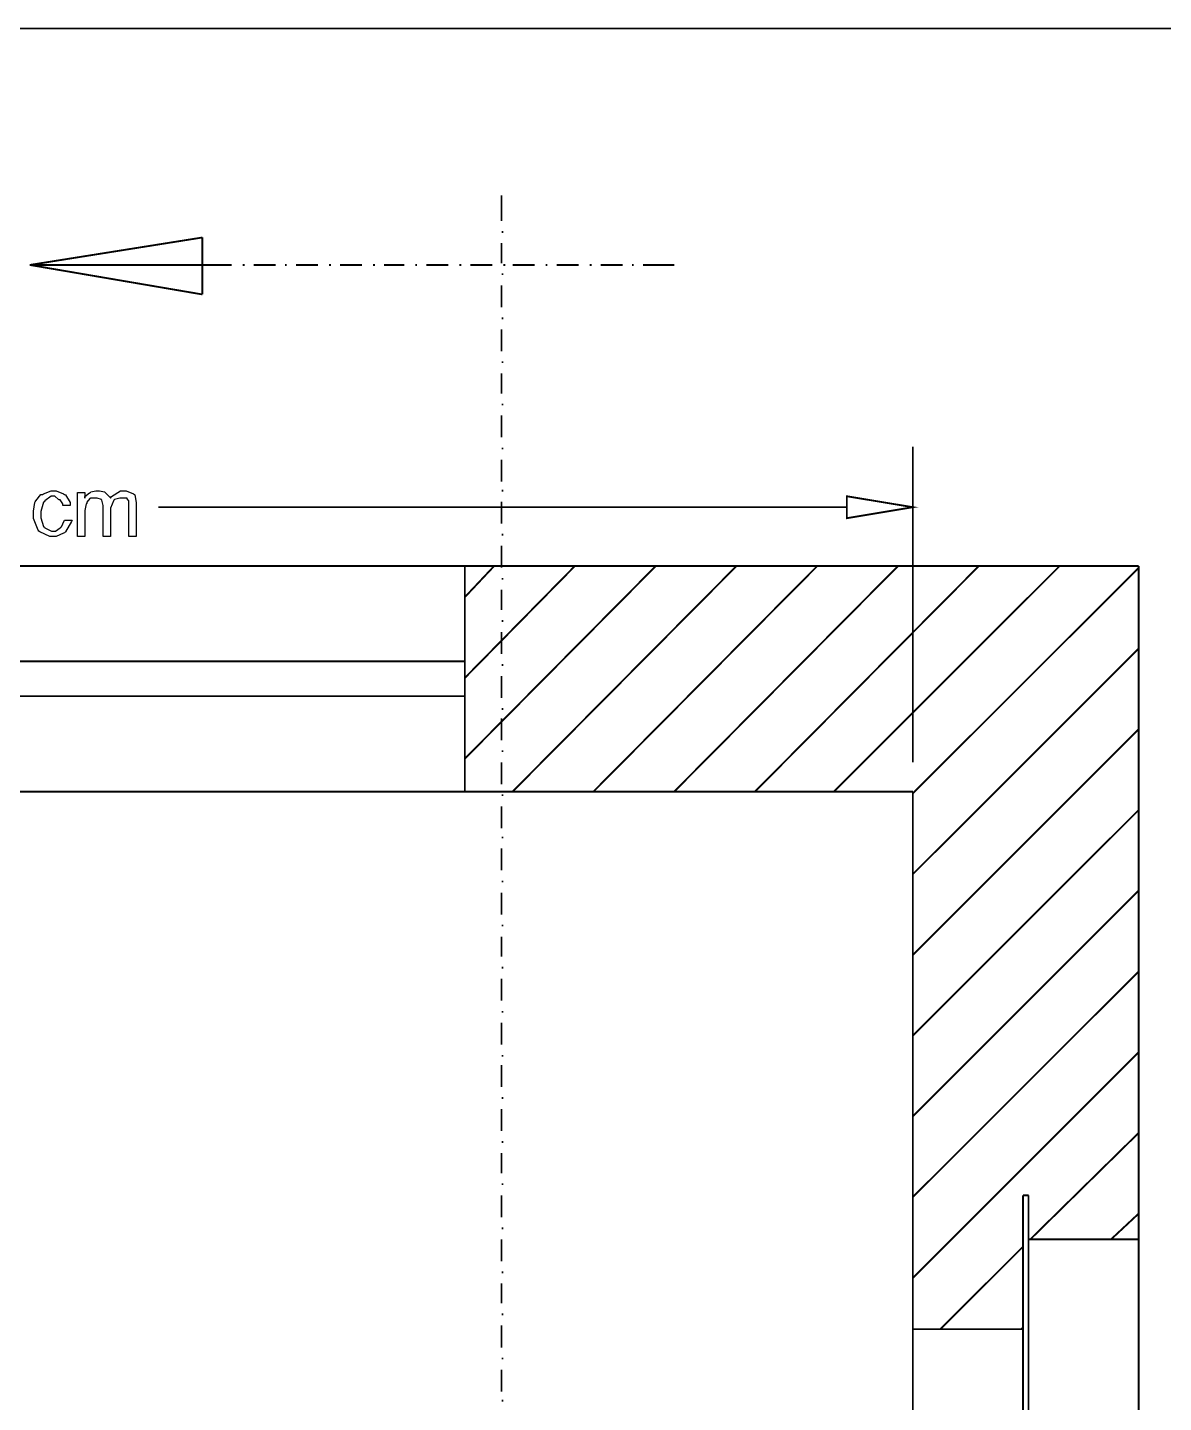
# Model space of a CAD drawing. Header units: metres. Extents: x 3290 to 4536, y 1562 to 1983.
# Drawn here: x 4161.78 to 4178.08, y 1723.79 to 1743.52 of the extents above; entities that cross this region are included whole.
import ezdxf

# ---------------------------------------------------------------- set-up
doc = ezdxf.new("R2010")
doc.units = ezdxf.units.M
for name, color, linetype in [('C00-00-00-BLACK', 7, 'Continuous'), ('C00-00-FF', 5, 'Continuous'), ('C00-7E-FF', 150, 'Continuous'), ('CFF-7E-00', 30, 'Continuous')]:
    doc.layers.add(name, color=color, linetype=linetype)

msp = doc.modelspace()

# ---------------------------------------------------------------- linework, layer by layer
at = {"layer": 'C00-00-00-BLACK', "const_width": 0.0263}
for points in [[(4113.897, 1743.505), (4185.415, 1743.505)], [(4168.582, 1740.742), (4168.582, 1741.11)], [(4164.289, 1740.505), (4161.813, 1740.111)], [(4164.289, 1740.505), (4161.813, 1740.111)], [(4164.289, 1740.111), (4164.289, 1740.505)], [(4164.289, 1740.505), (4164.289, 1739.688)], [(4168.582, 1740.584), (4168.609, 1740.584)], [(4168.582, 1740.136), (4168.582, 1740.426)], [(4162.102, 1740.111), (4161.813, 1740.111)], [(4161.813, 1740.111), (4164.289, 1739.688)], [(4161.813, 1740.111), (4164.289, 1739.688)], [(4164.289, 1740.111), (4161.813, 1740.111)], [(4161.813, 1740.111), (4164.289, 1740.111)], [(4162.234, 1740.111), (4162.26, 1740.111)], [(4162.338, 1740.111), (4162.365, 1740.111)], [(4162.709, 1740.111), (4162.471, 1740.111)], [(4162.84, 1740.111), (4162.867, 1740.111)], [(4162.972, 1740.111), (4162.997, 1740.111)], [(4163.314, 1740.111), (4163.076, 1740.111)], [(4163.447, 1740.111), (4163.473, 1740.111)], [(4163.578, 1740.111), (4163.605, 1740.111)], [(4163.946, 1740.111), (4163.683, 1740.111)], [(4164.051, 1740.111), (4164.078, 1740.111)], [(4164.289, 1739.688), (4164.289, 1740.111)], [(4164.289, 1740.111), (4164.71, 1740.111)], [(4164.868, 1740.111), (4164.894, 1740.111)], [(4165.026, 1740.111), (4165.343, 1740.111)], [(4165.475, 1740.111), (4165.501, 1740.111)], [(4165.632, 1740.111), (4165.948, 1740.111)], [(4166.105, 1740.111), (4166.134, 1740.111)], [(4166.264, 1740.111), (4166.581, 1740.111)], [(4166.738, 1740.111), (4166.764, 1740.111)], [(4166.896, 1740.111), (4167.186, 1740.111)], [(4167.345, 1740.111), (4167.371, 1740.111)], [(4167.502, 1740.111), (4167.818, 1740.111)], [(4167.977, 1740.111), (4168.004, 1740.111)], [(4168.135, 1740.111), (4168.451, 1740.111)], [(4168.609, 1740.111), (4168.635, 1740.111)], [(4168.74, 1740.111), (4169.057, 1740.111)], [(4169.215, 1740.111), (4169.241, 1740.111)], [(4169.373, 1740.111), (4169.688, 1740.111)], [(4169.848, 1740.111), (4169.874, 1740.111)], [(4170.005, 1740.111), (4170.321, 1740.111)], [(4170.452, 1740.111), (4170.479, 1740.111)], [(4170.612, 1740.111), (4171.059, 1740.111)], [(4168.582, 1739.979), (4168.609, 1739.979)], [(4168.582, 1739.504), (4168.582, 1739.82)], [(4168.582, 1739.346), (4168.609, 1739.346)], [(4168.582, 1738.873), (4168.582, 1739.188)], [(4168.582, 1738.716), (4168.609, 1738.716)], [(4168.582, 1738.266), (4168.582, 1738.556)], [(4168.582, 1738.109), (4168.609, 1738.109)], [(4168.582, 1737.636), (4168.582, 1737.951)], [(4168.582, 1737.478), (4168.609, 1737.478)], [(4168.582, 1737.003), (4168.582, 1737.319)], [(4168.582, 1736.871), (4168.609, 1736.871)], [(4168.582, 1736.398), (4168.582, 1736.713)], [(4168.582, 1736.24), (4168.609, 1736.24)], [(4168.582, 1735.766), (4168.582, 1736.081)], [(4121.616, 1735.792), (4177.723, 1735.792)], [(4168.056, 1735.345), (4168.477, 1735.792)], [(4168.056, 1734.186), (4169.635, 1735.792)], [(4168.056, 1733.027), (4170.796, 1735.792)], [(4168.056, 1732.554), (4168.056, 1735.792)], [(4168.74, 1732.554), (4171.954, 1735.792)], [(4169.9, 1732.554), (4173.113, 1735.792)], [(4171.059, 1732.554), (4174.272, 1735.792)], [(4172.218, 1732.554), (4175.431, 1735.792)], [(4173.351, 1732.554), (4176.59, 1735.792)], [(4174.483, 1732.528), (4177.723, 1735.766)], [(4177.723, 1722.865), (4177.723, 1735.792)], [(4168.582, 1735.608), (4168.609, 1735.608)], [(4168.582, 1735.161), (4168.582, 1735.45)], [(4168.582, 1735.003), (4168.609, 1735.003)], [(4168.582, 1734.528), (4168.582, 1734.844)], [(4174.483, 1731.369), (4177.723, 1734.607)], [(4155.147, 1734.422), (4168.056, 1734.422)], [(4168.582, 1734.371), (4168.609, 1734.371)], [(4168.582, 1733.897), (4168.582, 1734.213)], [(4155.147, 1733.923), (4168.056, 1733.923)], [(4168.582, 1733.74), (4168.609, 1733.74)], [(4168.582, 1733.291), (4168.582, 1733.606)], [(4174.483, 1730.211), (4177.723, 1733.448)], [(4168.582, 1733.133), (4168.609, 1733.133)], [(4168.582, 1732.66), (4168.582, 1732.975)], [(4148.695, 1732.554), (4174.483, 1732.554)], [(4174.483, 1722.734), (4174.483, 1732.554)], [(4168.582, 1732.502), (4168.609, 1732.502)], [(4168.582, 1732.027), (4168.582, 1732.343)], [(4174.483, 1729.053), (4177.723, 1732.29)], [(4168.582, 1731.896), (4168.609, 1731.896)], [(4168.582, 1731.423), (4168.582, 1731.738)], [(4168.582, 1731.265), (4168.609, 1731.265)], [(4168.582, 1730.789), (4168.582, 1731.105)], [(4174.483, 1727.894), (4177.723, 1731.133)], [(4168.582, 1730.632), (4168.609, 1730.632)], [(4168.582, 1730.185), (4168.582, 1730.474)], [(4168.582, 1730.027), (4168.609, 1730.027)], [(4168.582, 1729.553), (4168.582, 1729.868)], [(4174.483, 1726.735), (4177.723, 1729.974)], [(4168.582, 1729.394), (4168.609, 1729.394)], [(4168.582, 1728.921), (4168.582, 1729.237)], [(4174.483, 1725.576), (4177.723, 1728.815)], [(4168.582, 1728.763), (4168.609, 1728.763)], [(4168.582, 1728.315), (4168.582, 1728.632)], [(4168.582, 1728.157), (4168.609, 1728.157)], [(4168.582, 1727.684), (4168.582, 1727.999)], [(4176.169, 1726.13), (4177.723, 1727.657)], [(4168.582, 1727.525), (4168.609, 1727.525)], [(4168.582, 1727.077), (4168.582, 1727.368)], [(4168.582, 1726.92), (4168.609, 1726.92)], [(4168.582, 1726.447), (4168.582, 1726.761)], [(4176.143, 1726.761), (4176.064, 1726.761)], [(4176.064, 1726.761), (4176.064, 1704.884)], [(4176.143, 1726.761), (4176.143, 1704.884)], [(4177.328, 1726.13), (4177.723, 1726.499)], [(4168.582, 1726.288), (4168.609, 1726.288)], [(4168.582, 1725.814), (4168.582, 1726.13)], [(4177.723, 1726.13), (4176.143, 1726.13)], [(4174.878, 1724.84), (4176.064, 1726.024)], [(4168.582, 1725.655), (4168.609, 1725.655)], [(4168.582, 1725.209), (4168.582, 1725.498)], [(4168.582, 1725.052), (4168.609, 1725.052)], [(4168.582, 1724.576), (4168.582, 1724.893)], [(4176.038, 1724.84), (4176.064, 1724.867)], [(4174.483, 1724.84), (4176.064, 1724.84)], [(4168.582, 1724.419), (4168.609, 1724.419)], [(4168.582, 1723.945), (4168.582, 1724.26)], [(4168.582, 1723.814), (4168.609, 1723.814)]]:
    msp.add_lwpolyline(points, dxfattribs=at)
at = {"layer": 'C00-00-FF', "const_width": 0.0263}
msp.add_lwpolyline([(4174.483, 1732.975), (4174.483, 1737.504)], dxfattribs=at)
at = {"layer": 'C00-7E-FF', "const_width": 0.0263}
for points in [[(4174.483, 1733.291), (4174.483, 1736.95)], [(4173.535, 1736.635), (4163.657, 1736.635)]]:
    msp.add_lwpolyline(points, dxfattribs=at)
msp.add_lwpolyline([(4173.535, 1736.792), (4173.535, 1736.477), (4174.483, 1736.635), (4173.535, 1736.792)], close=True, dxfattribs=at)
at = {"layer": 'C00-7E-FF'}
msp.add_lwpolyline([(4173.535, 1736.792), (4173.535, 1736.477), (4174.483, 1736.635), (4173.535, 1736.792)], close=True, dxfattribs=at)
at = {"layer": 'CFF-7E-00'}
for points in [[(4162.313, 1736.451), (4162.419, 1736.451), (4162.411, 1736.431), (4162.326, 1736.281), (4162.313, 1736.267), (4162.299, 1736.261), (4162.191, 1736.214), (4162.155, 1736.214), (4162.102, 1736.214), (4161.958, 1736.28), (4161.945, 1736.292), (4161.931, 1736.307), (4161.865, 1736.474), (4161.865, 1736.53), (4161.865, 1736.576), (4161.885, 1736.701), (4161.892, 1736.713), (4161.898, 1736.728), (4161.973, 1736.819), (4161.997, 1736.819), (4162.01, 1736.826), (4162.118, 1736.871), (4162.155, 1736.871), (4162.194, 1736.871), (4162.299, 1736.826), (4162.313, 1736.819), (4162.326, 1736.813), (4162.392, 1736.7), (4162.392, 1736.661), (4162.286, 1736.661), (4162.286, 1736.681), (4162.247, 1736.74), (4162.234, 1736.74), (4162.227, 1736.747), (4162.173, 1736.792), (4162.155, 1736.792), (4162.121, 1736.792), (4162.03, 1736.728), (4162.024, 1736.713), (4162.01, 1736.708), (4161.971, 1736.574), (4161.971, 1736.53), (4161.971, 1736.484), (4162.01, 1736.359), (4162.024, 1736.346), (4162.03, 1736.34), (4162.123, 1736.292), (4162.155, 1736.292), (4162.181, 1736.292), (4162.247, 1736.34), (4162.26, 1736.346), (4162.266, 1736.353), (4162.306, 1736.438), (4162.313, 1736.451)], [(4162.497, 1736.214), (4162.497, 1736.846), (4162.604, 1736.846), (4162.604, 1736.766), (4162.604, 1736.787), (4162.669, 1736.84), (4162.683, 1736.846), (4162.689, 1736.853), (4162.763, 1736.871), (4162.788, 1736.871), (4162.814, 1736.871), (4162.886, 1736.853), (4162.893, 1736.846), (4162.899, 1736.84), (4162.965, 1736.773), (4162.972, 1736.766), (4162.985, 1736.787), (4163.114, 1736.871), (4163.156, 1736.871), (4163.196, 1736.871), (4163.3, 1736.826), (4163.314, 1736.819), (4163.32, 1736.813), (4163.34, 1736.7), (4163.34, 1736.661), (4163.34, 1736.214), (4163.235, 1736.214), (4163.235, 1736.635), (4163.235, 1736.655), (4163.235, 1736.699), (4163.235, 1736.713), (4163.235, 1736.728), (4163.208, 1736.756), (4163.208, 1736.766), (4163.189, 1736.766), (4163.144, 1736.766), (4163.13, 1736.766), (4163.103, 1736.766), (4163.03, 1736.747), (4163.024, 1736.74), (4163.017, 1736.735), (4162.972, 1736.62), (4162.972, 1736.582), (4162.972, 1736.214), (4162.867, 1736.214), (4162.867, 1736.635), (4162.867, 1736.661), (4162.847, 1736.735), (4162.84, 1736.74), (4162.84, 1736.747), (4162.781, 1736.766), (4162.761, 1736.766), (4162.742, 1736.766), (4162.697, 1736.766), (4162.683, 1736.766), (4162.676, 1736.76), (4162.63, 1736.706), (4162.63, 1736.687), (4162.623, 1736.681), (4162.604, 1736.588), (4162.604, 1736.556), (4162.604, 1736.214), (4162.497, 1736.214)]]:
    msp.add_lwpolyline(points, close=True, dxfattribs=at)

doc.saveas('drawing.dxf')
